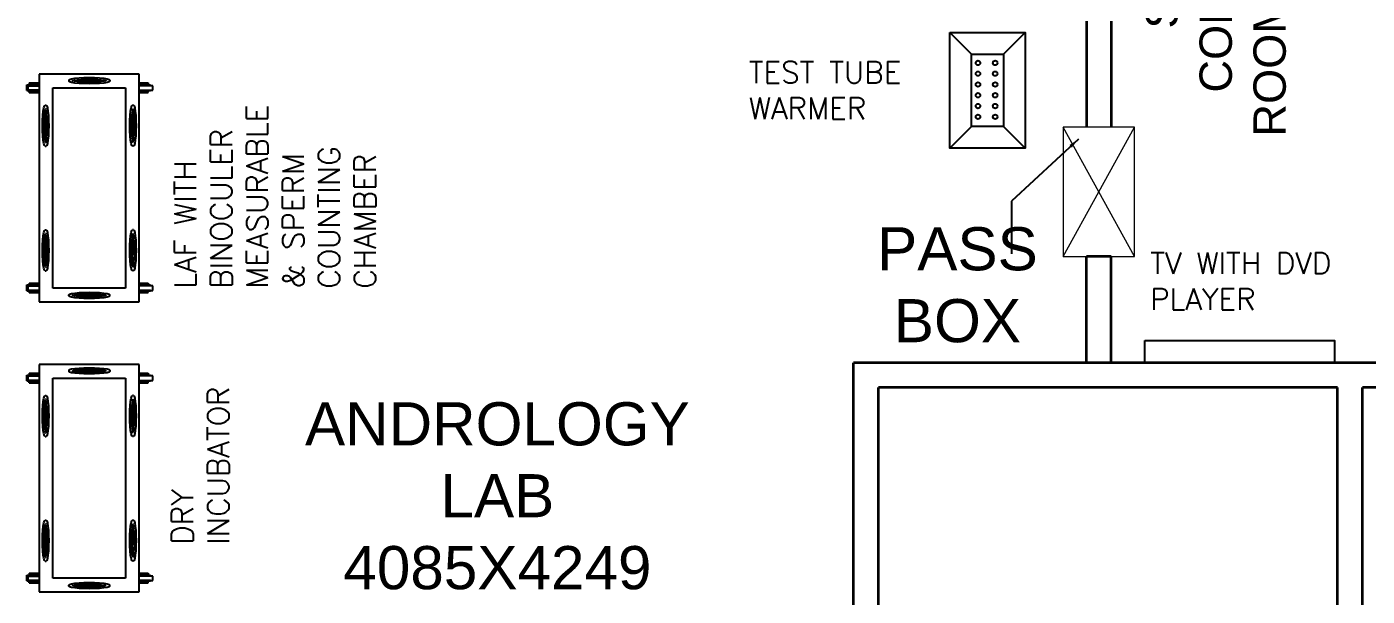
# Model space of a CAD drawing. Extents: x 3485972 to 3601240, y -625657 to -591207.
# Drawn here: x 3492995 to 3499213, y -599973 to -597333 of the extents above; entities that cross this region are included whole.
import ezdxf

# ---------------------------------------------------------------- set-up
doc = ezdxf.new("R2010")
doc.units = 0
doc.header["$LTSCALE"] = 6
doc.header["$MEASUREMENT"] = 0
doc.layers.get('0').update_dxf_attribs({"linetype": 'CONTINUOUS'})
doc.layers.add('equipment desc', color=211, linetype='CONTINUOUS')
doc.layers.add('TEXT', color=250, linetype='CONTINUOUS')
for name, color, linetype, lineweight in [('medical equipment', 171, 'CONTINUOUS', 25), ('WALL', 8, 'CONTINUOUS', 35), ('WIN', 151, 'CONTINUOUS', 9)]:
    doc.layers.add(name, color=color, linetype=linetype, lineweight=lineweight)
doc.styles.add('ARIAL', font='arial.ttf')
doc.styles.get("Standard").update_dxf_attribs({"font": 'SIMPLEX'})
doc.dimstyles.new('TEXT', dxfattribs={"dimscale": 0, "dimtxt": 500, "dimasz": 100, "dimexe": 75, "dimexo": 100, "dimgap": 50, "dimtad": 0, "dimdec": 0, "dimzin": 0, "dimdsep": 46, "dimtxsty": 'ARIAL', "dimblk": 'OBLIQUE', "dimcen": 0.09, "dimdle": 100, "dimclrd": 256, "dimclre": 256, "dimclrt": 6, "dimadec": 0, "dimazin": 0, "dimtfac": 1, "dimtdec": 0, "dimtofl": 0, "dimtmove": 2, "dimatfit": 3, "dimfxl": 1, "dimfrac": 2, "dimtolj": 1, "dimtzin": 0, "dimarcsym": 0})

# ---------------------------------------------------------------- blocks, each defined once
blk = doc.blocks.new('_Oblique')
at = {"color": 0, "linetype": 'ByBlock', "lineweight": -2}
blk.add_line((-0.5, -0.5), (0.5, 0.5), dxfattribs=at)
blk = doc.blocks.new('*U75')
at = {"layer": 'medical equipment', "linetype": 'ByBlock'}
blk.add_circle((0, 0), 10.6, dxfattribs=at)
blk = doc.blocks.new('*U76')
at = {"layer": 'medical equipment', "color": 0, "linetype": 'ByBlock', "lineweight": -2, "transparency": 16777216}
for p in [(0, 0), (80, 0), (0, -50), (80, -50), (0, -100), (80, -100), (0, -150), (80, -150), (0, -200), (0, -250), (80, -200), (80, -250)]:
    blk.add_blockref('*U75', p, dxfattribs=at)

msp = doc.modelspace()

# ---------------------------------------------------------------- linework, layer by layer
at = {"layer": 'medical equipment'}
for p, q in [((3497377, -597459.7), (3497277, -597359.7)), ((3497526.6, -597459.7), (3497626.6, -597359.7)), ((3493516.9, -597553), (3493052.9, -597553)), ((3493052.9, -597553), (3493052.9, -597593)), ((3493189.8, -597579.6), (3493193.1, -597576.6)), ((3493189.8, -597579.6), (3493189.8, -597584.9)), ((3493193.1, -597587.9), (3493189.8, -597584.9)), ((3493193.1, -597576.6), (3493202.5, -597573.7)), ((3493202.5, -597590.8), (3493193.1, -597587.9)), ((3493202.5, -597573.7), (3493217.6, -597571.3)), ((3493217.6, -597593.3), (3493202.5, -597590.8)), ((3493205.8, -597584.9), (3493208.5, -597582.3)), ((3493208.5, -597582.3), (3493208.7, -597582.3)), ((3493208.7, -597582.3), (3493216.4, -597579.9)), ((3493216.4, -597584.6), (3493208.7, -597582.3)), ((3493216.4, -597579.9), (3493218.2, -597579.6)), ((3493229, -597586.6), (3493216.4, -597584.6)), ((3493217.6, -597571.3), (3493237.3, -597569.4)), ((3493218.2, -597579.6), (3493229, -597577.9)), ((3493229, -597581.4), (3493218.2, -597579.6)), ((3493229, -597577.9), (3493245.3, -597576.3)), ((3493245.3, -597583), (3493229, -597581.4)), ((3493245.3, -597588.2), (3493229, -597586.6)), ((3493237.3, -597569.4), (3493260.3, -597568.2)), ((3493245.3, -597576.3), (3493264.4, -597575.3)), ((3493264.4, -597584), (3493245.3, -597583)), ((3493264.4, -597589.2), (3493245.3, -597588.2)), ((3493260.3, -597568.2), (3493284.9, -597567.8)), ((3493264.4, -597575.3), (3493284.9, -597575)), ((3493284.9, -597584.3), (3493264.4, -597584)), ((3493284.9, -597589.5), (3493264.4, -597589.2)), ((3493284.9, -597567.8), (3493309.5, -597568.2)), ((3493284.9, -597575), (3493305.3, -597575.3)), ((3493305.3, -597584), (3493284.9, -597584.3)), ((3493305.3, -597589.2), (3493284.9, -597589.5)), ((3493305.3, -597575.3), (3493324.4, -597576.3)), ((3493324.4, -597583), (3493305.3, -597584)), ((3493324.4, -597588.2), (3493305.3, -597589.2)), ((3493309.5, -597568.2), (3493332.4, -597569.4)), ((3493324.4, -597576.3), (3493340.8, -597577.9)), ((3493340.8, -597581.4), (3493324.4, -597583)), ((3493340.8, -597586.6), (3493324.4, -597588.2)), ((3493332.4, -597569.4), (3493352.1, -597571.3)), ((3493340.8, -597577.9), (3493351.6, -597579.6)), ((3493351.6, -597579.6), (3493340.8, -597581.4)), ((3493353.4, -597584.6), (3493340.8, -597586.6)), ((3493351.6, -597579.6), (3493353.4, -597579.9)), ((3493352.1, -597571.3), (3493367.2, -597573.7)), ((3493367.2, -597590.8), (3493352.1, -597593.3)), ((3493353.4, -597579.9), (3493361.1, -597582.3)), ((3493361.1, -597582.3), (3493353.4, -597584.6)), ((3493361.1, -597582.3), (3493361.3, -597582.3)), ((3493361.3, -597582.3), (3493364, -597584.9)), ((3493367.2, -597573.7), (3493376.7, -597576.6)), ((3493376.7, -597587.9), (3493367.2, -597590.8)), ((3493376.7, -597576.6), (3493379.9, -597579.6)), ((3493379.9, -597584.9), (3493376.7, -597587.9)), ((3493379.9, -597579.6), (3493379.9, -597584.9)), ((3493516.9, -597593), (3493516.9, -597553)), ((3492995.2, -597628.5), (3492995.2, -597601.9)), ((3492995.2, -597601.9), (3493006.5, -597601.9)), ((3492995.2, -597628.5), (3493006.5, -597628.5)), ((3493000.2, -597605.7), (3493000.2, -597626.8)), ((3493000.2, -597605.7), (3493052.9, -597605.7)), ((3493052.9, -597626.8), (3493000.2, -597626.8)), ((3493006.5, -597593), (3493006.5, -597601.9)), ((3493006.5, -597593), (3493052.9, -597593)), ((3493052.9, -597601.9), (3493006.5, -597601.9)), ((3493006.5, -597637.3), (3493006.5, -597628.5)), ((3493006.5, -597628.5), (3493052.9, -597628.5)), ((3493006.5, -597637.3), (3493052.9, -597637.3)), ((3493052.9, -597593), (3493052.9, -597601.9)), ((3493052.9, -597601.9), (3493052.9, -597605.7)), ((3493052.9, -597605.7), (3493052.9, -597626.8)), ((3493052.9, -597626.8), (3493052.9, -597628.5)), ((3493052.9, -597628.5), (3493052.9, -597637.3)), ((3493052.9, -597637.3), (3493052.9, -598520.9)), ((3493116.2, -597616.2), (3493453.6, -597616.2)), ((3493116.2, -598544.1), (3493116.2, -597616.2)), ((3493237.3, -597595.2), (3493217.6, -597593.3)), ((3493260.3, -597596.3), (3493237.3, -597595.2)), ((3493284.9, -597596.7), (3493260.3, -597596.3)), ((3493309.5, -597596.3), (3493284.9, -597596.7)), ((3493332.4, -597595.2), (3493309.5, -597596.3)), ((3493352.1, -597593.3), (3493332.4, -597595.2)), ((3493453.6, -597616.2), (3493453.6, -598544.1)), ((3493516.9, -597601.9), (3493516.9, -597593)), ((3493516.9, -597593), (3493557.5, -597593)), ((3493516.9, -597605.7), (3493516.9, -597601.9)), ((3493557.5, -597601.9), (3493516.9, -597601.9)), ((3493516.9, -597626.8), (3493516.9, -597605.7)), ((3493568.8, -597605.7), (3493516.9, -597605.7)), ((3493516.9, -597628.5), (3493516.9, -597626.8)), ((3493516.9, -597626.8), (3493568.8, -597626.8)), ((3493516.9, -597637.3), (3493516.9, -597628.5)), ((3493516.9, -597628.5), (3493557.5, -597628.5)), ((3493516.9, -598520.9), (3493516.9, -597637.3)), ((3493516.9, -597637.3), (3493557.5, -597637.3)), ((3493557.5, -597593), (3493557.5, -597601.9)), ((3493557.5, -597601.9), (3493568.8, -597601.9)), ((3493557.5, -597637.3), (3493557.5, -597628.5)), ((3493557.5, -597628.5), (3493568.8, -597628.5)), ((3493568.8, -597605.7), (3493568.8, -597601.9)), ((3493580.1, -597605.7), (3493568.8, -597605.7)), ((3493568.8, -597628.5), (3493568.8, -597626.8)), ((3493568.8, -597626.8), (3493580.1, -597626.8)), ((3493580.1, -597626.8), (3493580.1, -597605.7)), ((3493071.2, -597724), (3493073.7, -597708.9)), ((3493073.7, -597708.9), (3493076.5, -597699.4)), ((3493076.5, -597699.4), (3493079.6, -597696.2)), ((3493079.6, -597696.2), (3493084.8, -597696.2)), ((3493079.9, -597722.7), (3493082.2, -597715)), ((3493082.2, -597715), (3493082.3, -597714.8)), ((3493084.5, -597722.7), (3493082.2, -597715)), ((3493084.8, -597712.1), (3493082.3, -597714.8)), ((3493084.8, -597696.2), (3493087.9, -597699.4)), ((3493087.9, -597699.4), (3493090.7, -597708.9)), ((3493090.7, -597708.9), (3493093.2, -597724)), ((3493476.6, -597724), (3493479, -597708.9)), ((3493479, -597708.9), (3493481.9, -597699.4)), ((3493481.9, -597699.4), (3493484.9, -597696.2)), ((3493490.2, -597696.2), (3493484.9, -597696.2)), ((3493487.5, -597714.8), (3493484.9, -597712.1)), ((3493487.6, -597715), (3493485.2, -597722.7)), ((3493487.5, -597714.8), (3493487.6, -597715)), ((3493487.6, -597715), (3493489.9, -597722.7)), ((3493490.2, -597696.2), (3493493.2, -597699.4)), ((3493493.2, -597699.4), (3493496.1, -597708.9)), ((3493496.1, -597708.9), (3493498.6, -597724)), ((3493067.7, -597791.2), (3493068.1, -597766.6)), ((3493068.1, -597766.6), (3493069.3, -597743.6)), ((3493069.3, -597743.6), (3493071.2, -597724)), ((3493075.3, -597770.7), (3493074.9, -597791.2)), ((3493076.3, -597751.7), (3493075.3, -597770.7)), ((3493077.8, -597735.3), (3493076.3, -597751.7)), ((3493077.8, -597735.3), (3493079.6, -597724.5)), ((3493079.6, -597724.5), (3493079.9, -597722.7)), ((3493079.6, -597724.5), (3493081.3, -597735.3)), ((3493082.9, -597751.7), (3493081.3, -597735.3)), ((3493082.9, -597751.7), (3493083.9, -597770.7)), ((3493083.9, -597770.7), (3493084.2, -597791.2)), ((3493084.5, -597722.7), (3493086.6, -597735.3)), ((3493088.2, -597751.7), (3493086.6, -597735.3)), ((3493088.2, -597751.7), (3493089.1, -597770.7)), ((3493089.1, -597770.7), (3493089.5, -597791.2)), ((3493093.2, -597724), (3493095.1, -597743.6)), ((3493095.1, -597743.6), (3493096.3, -597766.6)), ((3493096.3, -597766.6), (3493096.7, -597791.2)), ((3493473.1, -597791.2), (3493473.5, -597766.6)), ((3493473.5, -597766.6), (3493474.7, -597743.6)), ((3493474.7, -597743.6), (3493476.6, -597724)), ((3493480.6, -597770.7), (3493480.3, -597791.2)), ((3493481.6, -597751.7), (3493480.6, -597770.7)), ((3493483.2, -597735.3), (3493481.6, -597751.7)), ((3493485.2, -597722.7), (3493483.2, -597735.3)), ((3493485.9, -597770.7), (3493485.5, -597791.2)), ((3493486.8, -597751.7), (3493485.9, -597770.7)), ((3493488.4, -597735.3), (3493486.8, -597751.7)), ((3493490.2, -597724.5), (3493488.4, -597735.3)), ((3493490.2, -597724.5), (3493489.9, -597722.7)), ((3493491.9, -597735.3), (3493490.2, -597724.5)), ((3493491.9, -597735.3), (3493493.5, -597751.7)), ((3493494.5, -597770.7), (3493493.5, -597751.7)), ((3493494.8, -597791.2), (3493494.5, -597770.7)), ((3493498.6, -597724), (3493500.4, -597743.6)), ((3493500.4, -597743.6), (3493501.6, -597766.6)), ((3493501.6, -597766.6), (3493502, -597791.2)), ((3493068.1, -597815.8), (3493067.7, -597791.2)), ((3493069.3, -597838.8), (3493068.1, -597815.8)), ((3493071.2, -597858.5), (3493069.3, -597838.8)), ((3493074.9, -597791.2), (3493075.3, -597811.7)), ((3493075.3, -597811.7), (3493076.3, -597830.7)), ((3493076.3, -597830.7), (3493077.8, -597847.1)), ((3493081.3, -597847.1), (3493082.9, -597830.7)), ((3493082.9, -597830.7), (3493083.9, -597811.7)), ((3493083.9, -597811.7), (3493084.2, -597791.2)), ((3493086.6, -597847.1), (3493088.2, -597830.7)), ((3493088.2, -597830.7), (3493089.1, -597811.7)), ((3493089.1, -597811.7), (3493089.5, -597791.2)), ((3493095.1, -597838.8), (3493093.2, -597858.5)), ((3493096.3, -597815.8), (3493095.1, -597838.8)), ((3493096.7, -597791.2), (3493096.3, -597815.8)), ((3493473.5, -597815.8), (3493473.1, -597791.2)), ((3493474.7, -597838.8), (3493473.5, -597815.8)), ((3493476.6, -597858.5), (3493474.7, -597838.8)), ((3493480.3, -597791.2), (3493480.6, -597811.7)), ((3493480.6, -597811.7), (3493481.6, -597830.7)), ((3493481.6, -597830.7), (3493483.2, -597847.1)), ((3493485.5, -597791.2), (3493485.9, -597811.7)), ((3493485.9, -597811.7), (3493486.8, -597830.7)), ((3493486.8, -597830.7), (3493488.4, -597847.1)), ((3493491.9, -597847.1), (3493493.5, -597830.7)), ((3493493.5, -597830.7), (3493494.5, -597811.7)), ((3493494.5, -597811.7), (3493494.8, -597791.2)), ((3493500.4, -597838.8), (3493498.6, -597858.5)), ((3493501.6, -597815.8), (3493500.4, -597838.8)), ((3493502, -597791.2), (3493501.6, -597815.8)), ((3497377, -597795), (3497277, -597895)), ((3497526.6, -597795), (3497626.6, -597895)), ((3493073.7, -597873.5), (3493071.2, -597858.5)), ((3493076.5, -597883), (3493073.7, -597873.5)), ((3493079.6, -597886.2), (3493076.5, -597883)), ((3493077.8, -597847.1), (3493079.6, -597857.9)), ((3493079.6, -597857.9), (3493081.3, -597847.1)), ((3493079.6, -597857.9), (3493079.9, -597859.7)), ((3493079.6, -597886.2), (3493084.8, -597886.2)), ((3493079.9, -597859.7), (3493082.2, -597867.4)), ((3493084.5, -597859.7), (3493082.2, -597867.4)), ((3493082.2, -597867.4), (3493082.3, -597867.6)), ((3493082.3, -597867.6), (3493084.8, -597870.3)), ((3493084.5, -597859.7), (3493086.6, -597847.1)), ((3493087.9, -597883), (3493084.8, -597886.2)), ((3493090.7, -597873.5), (3493087.9, -597883)), ((3493093.2, -597858.5), (3493090.7, -597873.5)), ((3493479, -597873.5), (3493476.6, -597858.5)), ((3493481.9, -597883), (3493479, -597873.5)), ((3493484.9, -597886.2), (3493481.9, -597883)), ((3493483.2, -597847.1), (3493485.2, -597859.7)), ((3493484.9, -597870.3), (3493487.5, -597867.6)), ((3493490.2, -597886.2), (3493484.9, -597886.2)), ((3493487.6, -597867.4), (3493485.2, -597859.7)), ((3493487.5, -597867.6), (3493487.6, -597867.4)), ((3493487.6, -597867.4), (3493489.9, -597859.7)), ((3493488.4, -597847.1), (3493490.2, -597857.9)), ((3493489.9, -597859.7), (3493490.2, -597857.9)), ((3493490.2, -597857.9), (3493491.9, -597847.1)), ((3493493.2, -597883), (3493490.2, -597886.2)), ((3493496.1, -597873.5), (3493493.2, -597883)), ((3493498.6, -597858.5), (3493496.1, -597873.5)), ((3493076.5, -598277.3), (3493079.6, -598274.1)), ((3493079.6, -598274.1), (3493084.8, -598274.1)), ((3493084.8, -598274.1), (3493087.9, -598277.3)), ((3493481.9, -598277.3), (3493484.9, -598274.1)), ((3493490.2, -598274.1), (3493484.9, -598274.1)), ((3493490.2, -598274.1), (3493493.2, -598277.3)), ((3493068.1, -598344.5), (3493069.3, -598321.6)), ((3493069.3, -598321.6), (3493071.2, -598301.9)), ((3493071.2, -598301.9), (3493073.7, -598286.8)), ((3493073.7, -598286.8), (3493076.5, -598277.3)), ((3493075.3, -598348.7), (3493076.3, -598329.6)), ((3493076.3, -598329.6), (3493077.8, -598313.2)), ((3493079.6, -598302.4), (3493077.8, -598313.2)), ((3493079.9, -598300.7), (3493079.6, -598302.4)), ((3493081.3, -598313.2), (3493079.6, -598302.4)), ((3493079.9, -598300.7), (3493082.2, -598293)), ((3493081.3, -598313.2), (3493082.9, -598329.6)), ((3493082.2, -598293), (3493082.3, -598292.8)), ((3493084.5, -598300.7), (3493082.2, -598293)), ((3493084.8, -598290.1), (3493082.3, -598292.8)), ((3493082.9, -598329.6), (3493083.9, -598348.7)), ((3493086.6, -598313.2), (3493084.5, -598300.7)), ((3493086.6, -598313.2), (3493088.2, -598329.6)), ((3493087.9, -598277.3), (3493090.7, -598286.8)), ((3493088.2, -598329.6), (3493089.1, -598348.7)), ((3493090.7, -598286.8), (3493093.2, -598301.9)), ((3493093.2, -598301.9), (3493095.1, -598321.6)), ((3493095.1, -598321.6), (3493096.3, -598344.5)), ((3493473.5, -598344.5), (3493474.7, -598321.6)), ((3493474.7, -598321.6), (3493476.6, -598301.9)), ((3493476.6, -598301.9), (3493479, -598286.8)), ((3493479, -598286.8), (3493481.9, -598277.3)), ((3493481.6, -598329.6), (3493480.6, -598348.7)), ((3493483.2, -598313.2), (3493481.6, -598329.6)), ((3493483.2, -598313.2), (3493485.2, -598300.7)), ((3493484.9, -598290.1), (3493487.5, -598292.8)), ((3493485.2, -598300.7), (3493487.6, -598293)), ((3493486.8, -598329.6), (3493485.9, -598348.7)), ((3493488.4, -598313.2), (3493486.8, -598329.6)), ((3493487.6, -598293), (3493487.5, -598292.8)), ((3493489.9, -598300.7), (3493487.6, -598293)), ((3493488.4, -598313.2), (3493490.2, -598302.4)), ((3493490.2, -598302.4), (3493489.9, -598300.7)), ((3493491.9, -598313.2), (3493490.2, -598302.4)), ((3493493.5, -598329.6), (3493491.9, -598313.2)), ((3493493.2, -598277.3), (3493496.1, -598286.8)), ((3493493.5, -598329.6), (3493494.5, -598348.7)), ((3493496.1, -598286.8), (3493498.6, -598301.9)), ((3493498.6, -598301.9), (3493500.4, -598321.6)), ((3493500.4, -598321.6), (3493501.6, -598344.5)), ((3493067.7, -598369.2), (3493068.1, -598344.5)), ((3493068.1, -598393.8), (3493067.7, -598369.2)), ((3493069.3, -598416.7), (3493068.1, -598393.8)), ((3493075.3, -598348.7), (3493074.9, -598369.2)), ((3493074.9, -598369.2), (3493075.3, -598389.6)), ((3493075.3, -598389.6), (3493076.3, -598408.7)), ((3493083.9, -598389.6), (3493082.9, -598408.7)), ((3493083.9, -598348.7), (3493084.2, -598369.2)), ((3493084.2, -598369.2), (3493083.9, -598389.6)), ((3493089.1, -598389.6), (3493088.2, -598408.7)), ((3493089.1, -598348.7), (3493089.5, -598369.2)), ((3493089.5, -598369.2), (3493089.1, -598389.6)), ((3493096.3, -598393.8), (3493095.1, -598416.7)), ((3493096.3, -598344.5), (3493096.7, -598369.2)), ((3493096.7, -598369.2), (3493096.3, -598393.8)), ((3493473.1, -598369.2), (3493473.5, -598344.5)), ((3493473.5, -598393.8), (3493473.1, -598369.2)), ((3493474.7, -598416.7), (3493473.5, -598393.8)), ((3493480.6, -598348.7), (3493480.3, -598369.2)), ((3493480.6, -598389.6), (3493480.3, -598369.2)), ((3493481.6, -598408.7), (3493480.6, -598389.6)), ((3493485.9, -598348.7), (3493485.5, -598369.2)), ((3493485.9, -598389.6), (3493485.5, -598369.2)), ((3493486.8, -598408.7), (3493485.9, -598389.6)), ((3493494.5, -598389.6), (3493493.5, -598408.7)), ((3493494.5, -598348.7), (3493494.8, -598369.2)), ((3493494.5, -598389.6), (3493494.8, -598369.2)), ((3493501.6, -598393.8), (3493500.4, -598416.7)), ((3493501.6, -598344.5), (3493502, -598369.2)), ((3493502, -598369.2), (3493501.6, -598393.8)), ((3493071.2, -598436.4), (3493069.3, -598416.7)), ((3493073.7, -598451.5), (3493071.2, -598436.4)), ((3493076.5, -598461), (3493073.7, -598451.5)), ((3493076.3, -598408.7), (3493077.8, -598425.1)), ((3493079.6, -598464.2), (3493076.5, -598461)), ((3493079.6, -598435.9), (3493077.8, -598425.1)), ((3493081.3, -598425.1), (3493079.6, -598435.9)), ((3493079.9, -598437.6), (3493079.6, -598435.9)), ((3493082.2, -598445.4), (3493079.9, -598437.6)), ((3493082.9, -598408.7), (3493081.3, -598425.1)), ((3493082.2, -598445.4), (3493084.5, -598437.6)), ((3493082.3, -598445.5), (3493082.2, -598445.4)), ((3493082.3, -598445.5), (3493084.8, -598448.2)), ((3493086.6, -598425.1), (3493084.5, -598437.6)), ((3493087.9, -598461), (3493084.8, -598464.2)), ((3493088.2, -598408.7), (3493086.6, -598425.1)), ((3493090.7, -598451.5), (3493087.9, -598461)), ((3493093.2, -598436.4), (3493090.7, -598451.5)), ((3493095.1, -598416.7), (3493093.2, -598436.4)), ((3493476.6, -598436.4), (3493474.7, -598416.7)), ((3493479, -598451.5), (3493476.6, -598436.4)), ((3493481.9, -598461), (3493479, -598451.5)), ((3493483.2, -598425.1), (3493481.6, -598408.7)), ((3493484.9, -598464.2), (3493481.9, -598461)), ((3493485.2, -598437.6), (3493483.2, -598425.1)), ((3493487.5, -598445.5), (3493484.9, -598448.2)), ((3493485.2, -598437.6), (3493487.6, -598445.4)), ((3493488.4, -598425.1), (3493486.8, -598408.7)), ((3493487.6, -598445.4), (3493487.5, -598445.5)), ((3493489.9, -598437.6), (3493487.6, -598445.4)), ((3493490.2, -598435.9), (3493488.4, -598425.1)), ((3493490.2, -598435.9), (3493489.9, -598437.6)), ((3493491.9, -598425.1), (3493490.2, -598435.9)), ((3493493.2, -598461), (3493490.2, -598464.2)), ((3493491.9, -598425.1), (3493493.5, -598408.7)), ((3493496.1, -598451.5), (3493493.2, -598461)), ((3493498.6, -598436.4), (3493496.1, -598451.5)), ((3493500.4, -598416.7), (3493498.6, -598436.4)), ((3493006.5, -598520.9), (3493006.5, -598529.8)), ((3493006.5, -598520.9), (3493052.9, -598520.9)), ((3493052.9, -598520.9), (3493052.9, -598529.8)), ((3493079.6, -598464.2), (3493084.8, -598464.2)), ((3493490.2, -598464.2), (3493484.9, -598464.2)), ((3493516.9, -598529.8), (3493516.9, -598520.9)), ((3493516.9, -598520.9), (3493557.5, -598520.9)), ((3493557.5, -598520.9), (3493557.5, -598529.8)), ((3492995.2, -598556.4), (3492995.2, -598529.8)), ((3492995.2, -598529.8), (3493006.5, -598529.8)), ((3492995.2, -598556.4), (3493006.5, -598556.4)), ((3493000.2, -598533.6), (3493000.2, -598554.7)), ((3493000.2, -598533.6), (3493052.9, -598533.6)), ((3493052.9, -598554.7), (3493000.2, -598554.7)), ((3493052.9, -598529.8), (3493006.5, -598529.8)), ((3493006.5, -598565.2), (3493006.5, -598556.4)), ((3493006.5, -598556.4), (3493052.9, -598556.4)), ((3493006.5, -598565.2), (3493052.9, -598565.2)), ((3493052.9, -598529.8), (3493052.9, -598533.6)), ((3493052.9, -598533.6), (3493052.9, -598554.7)), ((3493052.9, -598554.7), (3493052.9, -598556.4)), ((3493052.9, -598556.4), (3493052.9, -598565.2)), ((3493052.9, -598565.2), (3493052.9, -598607.4)), ((3493453.6, -598544.1), (3493116.2, -598544.1)), ((3493189.8, -598575.5), (3493193.1, -598572.4)), ((3493189.8, -598580.7), (3493189.8, -598575.5)), ((3493193.1, -598583.8), (3493189.8, -598580.7)), ((3493193.1, -598572.4), (3493202.5, -598569.6)), ((3493202.5, -598586.6), (3493193.1, -598583.8)), ((3493202.5, -598569.6), (3493217.6, -598567.1)), ((3493217.6, -598589.1), (3493202.5, -598586.6)), ((3493208.5, -598578), (3493205.8, -598575.5)), ((3493208.7, -598578.1), (3493208.5, -598578)), ((3493208.7, -598578.1), (3493216.4, -598575.8)), ((3493216.4, -598580.4), (3493208.7, -598578.1)), ((3493229, -598573.7), (3493216.4, -598575.8)), ((3493218.2, -598580.7), (3493216.4, -598580.4)), ((3493217.6, -598567.1), (3493237.3, -598565.2)), ((3493229, -598579), (3493218.2, -598580.7)), ((3493229, -598582.5), (3493218.2, -598580.7)), ((3493245.3, -598572.2), (3493229, -598573.7)), ((3493245.3, -598577.4), (3493229, -598579)), ((3493245.3, -598584), (3493229, -598582.5)), ((3493237.3, -598565.2), (3493260.3, -598564)), ((3493245.3, -598572.2), (3493264.4, -598571.2)), ((3493245.3, -598577.4), (3493264.4, -598576.4)), ((3493245.3, -598584), (3493264.4, -598585)), ((3493260.3, -598564), (3493284.9, -598563.6)), ((3493264.4, -598571.2), (3493284.9, -598570.8)), ((3493264.4, -598576.4), (3493284.9, -598576.1)), ((3493264.4, -598585), (3493284.9, -598585.4)), ((3493284.9, -598563.6), (3493309.5, -598564)), ((3493284.9, -598570.8), (3493305.3, -598571.2)), ((3493284.9, -598576.1), (3493305.3, -598576.4)), ((3493305.3, -598585), (3493284.9, -598585.4)), ((3493305.3, -598571.2), (3493324.4, -598572.2)), ((3493305.3, -598576.4), (3493324.4, -598577.4)), ((3493305.3, -598585), (3493324.4, -598584)), ((3493309.5, -598564), (3493332.4, -598565.2)), ((3493324.4, -598572.2), (3493340.8, -598573.7)), ((3493324.4, -598577.4), (3493340.8, -598579)), ((3493340.8, -598582.5), (3493324.4, -598584)), ((3493332.4, -598565.2), (3493352.1, -598567.1)), ((3493340.8, -598573.7), (3493353.4, -598575.8)), ((3493340.8, -598579), (3493351.6, -598580.7)), ((3493351.6, -598580.7), (3493340.8, -598582.5)), ((3493353.4, -598580.4), (3493351.6, -598580.7)), ((3493352.1, -598567.1), (3493367.2, -598569.6)), ((3493367.2, -598586.6), (3493352.1, -598589.1)), ((3493361.1, -598578.1), (3493353.4, -598575.8)), ((3493361.1, -598578.1), (3493353.4, -598580.4)), ((3493361.3, -598578), (3493361.1, -598578.1)), ((3493361.3, -598578), (3493364, -598575.5)), ((3493367.2, -598569.6), (3493376.7, -598572.4)), ((3493376.7, -598583.8), (3493367.2, -598586.6)), ((3493376.7, -598572.4), (3493379.9, -598575.5)), ((3493379.9, -598580.7), (3493376.7, -598583.8)), ((3493379.9, -598580.7), (3493379.9, -598575.5)), ((3493516.9, -598533.6), (3493516.9, -598529.8)), ((3493557.5, -598529.8), (3493516.9, -598529.8)), ((3493516.9, -598554.7), (3493516.9, -598533.6)), ((3493568.8, -598533.6), (3493516.9, -598533.6)), ((3493516.9, -598556.4), (3493516.9, -598554.7)), ((3493568.8, -598554.7), (3493516.9, -598554.7)), ((3493516.9, -598565.2), (3493516.9, -598556.4)), ((3493516.9, -598556.4), (3493557.5, -598556.4)), ((3493516.9, -598607.4), (3493516.9, -598565.2)), ((3493516.9, -598565.2), (3493557.5, -598565.2)), ((3493557.5, -598529.8), (3493568.8, -598529.8)), ((3493557.5, -598565.2), (3493557.5, -598556.4)), ((3493557.5, -598556.4), (3493568.8, -598556.4)), ((3493568.8, -598533.6), (3493568.8, -598529.8)), ((3493580.1, -598533.6), (3493568.8, -598533.6)), ((3493568.8, -598556.4), (3493568.8, -598554.7)), ((3493568.8, -598554.7), (3493580.1, -598554.7)), ((3493580.1, -598554.7), (3493580.1, -598533.6)), ((3493052.9, -598607.4), (3493516.9, -598607.4)), ((3493237.3, -598591), (3493217.6, -598589.1)), ((3493260.3, -598592.2), (3493237.3, -598591)), ((3493284.9, -598592.6), (3493260.3, -598592.2)), ((3493309.5, -598592.2), (3493284.9, -598592.6)), ((3493332.4, -598591), (3493309.5, -598592.2)), ((3493352.1, -598589.1), (3493332.4, -598591)), ((3492995.2, -598974), (3492995.2, -598947.5)), ((3492995.2, -598947.5), (3493006.5, -598947.5)), ((3493000.2, -598951.3), (3493000.2, -598972.4)), ((3493000.2, -598951.3), (3493052.9, -598951.3)), ((3493006.5, -598938.6), (3493006.5, -598947.5)), ((3493006.5, -598938.6), (3493052.9, -598938.6)), ((3493052.9, -598947.5), (3493006.5, -598947.5)), ((3493516.9, -598898.5), (3493052.9, -598898.5)), ((3493052.9, -598898.5), (3493052.9, -598938.6)), ((3493052.9, -598938.6), (3493052.9, -598947.5)), ((3493052.9, -598947.5), (3493052.9, -598951.3)), ((3493052.9, -598951.3), (3493052.9, -598972.4)), ((3493189.8, -598925.2), (3493193.1, -598922.2)), ((3493189.8, -598925.2), (3493189.8, -598930.5)), ((3493193.1, -598933.5), (3493189.8, -598930.5)), ((3493193.1, -598922.2), (3493202.5, -598919.3)), ((3493202.5, -598936.4), (3493193.1, -598933.5)), ((3493202.5, -598919.3), (3493217.6, -598916.8)), ((3493217.6, -598938.8), (3493202.5, -598936.4)), ((3493205.8, -598930.5), (3493208.5, -598927.9)), ((3493208.5, -598927.9), (3493208.7, -598927.8)), ((3493208.7, -598927.8), (3493216.4, -598925.5)), ((3493216.4, -598930.2), (3493208.7, -598927.8)), ((3493216.4, -598925.5), (3493218.2, -598925.2)), ((3493229, -598932.2), (3493216.4, -598930.2)), ((3493217.6, -598916.8), (3493237.3, -598915)), ((3493237.3, -598940.7), (3493217.6, -598938.8)), ((3493218.2, -598925.2), (3493229, -598923.5)), ((3493229, -598927), (3493218.2, -598925.2)), ((3493229, -598923.5), (3493245.3, -598921.9)), ((3493245.3, -598928.6), (3493229, -598927)), ((3493245.3, -598933.8), (3493229, -598932.2)), ((3493237.3, -598915), (3493260.3, -598913.8)), ((3493260.3, -598941.9), (3493237.3, -598940.7)), ((3493245.3, -598921.9), (3493264.4, -598920.9)), ((3493264.4, -598929.5), (3493245.3, -598928.6)), ((3493264.4, -598934.8), (3493245.3, -598933.8)), ((3493260.3, -598913.8), (3493284.9, -598913.4)), ((3493284.9, -598942.3), (3493260.3, -598941.9)), ((3493264.4, -598920.9), (3493284.9, -598920.6)), ((3493284.9, -598929.9), (3493264.4, -598929.5)), ((3493284.9, -598935.1), (3493264.4, -598934.8)), ((3493284.9, -598913.4), (3493309.5, -598913.8)), ((3493284.9, -598920.6), (3493305.3, -598920.9)), ((3493305.3, -598929.5), (3493284.9, -598929.9)), ((3493305.3, -598934.8), (3493284.9, -598935.1)), ((3493309.5, -598941.9), (3493284.9, -598942.3)), ((3493305.3, -598920.9), (3493324.4, -598921.9)), ((3493324.4, -598928.6), (3493305.3, -598929.5)), ((3493324.4, -598933.8), (3493305.3, -598934.8)), ((3493309.5, -598913.8), (3493332.4, -598915)), ((3493332.4, -598940.7), (3493309.5, -598941.9)), ((3493324.4, -598921.9), (3493340.8, -598923.5)), ((3493340.8, -598927), (3493324.4, -598928.6)), ((3493340.8, -598932.2), (3493324.4, -598933.8)), ((3493332.4, -598915), (3493352.1, -598916.8)), ((3493352.1, -598938.8), (3493332.4, -598940.7)), ((3493340.8, -598923.5), (3493351.6, -598925.2)), ((3493351.6, -598925.2), (3493340.8, -598927)), ((3493353.4, -598930.2), (3493340.8, -598932.2)), ((3493351.6, -598925.2), (3493353.4, -598925.5)), ((3493352.1, -598916.8), (3493367.2, -598919.3)), ((3493367.2, -598936.4), (3493352.1, -598938.8)), ((3493353.4, -598925.5), (3493361.1, -598927.8)), ((3493361.1, -598927.8), (3493353.4, -598930.2)), ((3493361.1, -598927.8), (3493361.3, -598927.9)), ((3493361.3, -598927.9), (3493364, -598930.5)), ((3493367.2, -598919.3), (3493376.7, -598922.2)), ((3493376.7, -598933.5), (3493367.2, -598936.4)), ((3493376.7, -598922.2), (3493379.9, -598925.2)), ((3493379.9, -598930.5), (3493376.7, -598933.5)), ((3493379.9, -598925.2), (3493379.9, -598930.5)), ((3493516.9, -598938.6), (3493516.9, -598898.5)), ((3493516.9, -598947.5), (3493516.9, -598938.6)), ((3493516.9, -598938.6), (3493557.5, -598938.6)), ((3493516.9, -598951.3), (3493516.9, -598947.5)), ((3493557.5, -598947.5), (3493516.9, -598947.5)), ((3493516.9, -598972.4), (3493516.9, -598951.3)), ((3493568.8, -598951.3), (3493516.9, -598951.3)), ((3493557.5, -598938.6), (3493557.5, -598947.5)), ((3493557.5, -598947.5), (3493568.8, -598947.5)), ((3493568.8, -598951.3), (3493568.8, -598947.5)), ((3493580.1, -598951.3), (3493568.8, -598951.3)), ((3493580.1, -598972.4), (3493580.1, -598951.3)), ((3492995.2, -598974), (3493006.5, -598974)), ((3493052.9, -598972.4), (3493000.2, -598972.4)), ((3493006.5, -598982.9), (3493006.5, -598974)), ((3493006.5, -598974), (3493052.9, -598974)), ((3493006.5, -598982.9), (3493052.9, -598982.9)), ((3493052.9, -598972.4), (3493052.9, -598974)), ((3493052.9, -598974), (3493052.9, -598982.9)), ((3493052.9, -598982.9), (3493052.9, -599866.5)), ((3493116.2, -598961.8), (3493453.6, -598961.8)), ((3493116.2, -599889.7), (3493116.2, -598961.8)), ((3493453.6, -598961.8), (3493453.6, -599889.7)), ((3493516.9, -598974), (3493516.9, -598972.4)), ((3493516.9, -598972.4), (3493568.8, -598972.4)), ((3493516.9, -598982.9), (3493516.9, -598974)), ((3493516.9, -598974), (3493557.5, -598974)), ((3493516.9, -599866.5), (3493516.9, -598982.9)), ((3493516.9, -598982.9), (3493557.5, -598982.9)), ((3493557.5, -598982.9), (3493557.5, -598974)), ((3493557.5, -598974), (3493568.8, -598974)), ((3493568.8, -598974), (3493568.8, -598972.4)), ((3493568.8, -598972.4), (3493580.1, -598972.4)), ((3493069.3, -599089.2), (3493071.2, -599069.5)), ((3493071.2, -599069.5), (3493073.7, -599054.5)), ((3493073.7, -599054.5), (3493076.5, -599045)), ((3493077.8, -599080.9), (3493076.3, -599097.3)), ((3493076.5, -599045), (3493079.6, -599041.8)), ((3493077.8, -599080.9), (3493079.6, -599070.1)), ((3493079.6, -599041.8), (3493084.8, -599041.8)), ((3493079.6, -599070.1), (3493079.9, -599068.3)), ((3493079.6, -599070.1), (3493081.3, -599080.9)), ((3493079.9, -599068.3), (3493082.2, -599060.6)), ((3493082.9, -599097.3), (3493081.3, -599080.9)), ((3493082.2, -599060.6), (3493082.3, -599060.4)), ((3493084.5, -599068.3), (3493082.2, -599060.6)), ((3493084.8, -599057.7), (3493082.3, -599060.4)), ((3493084.5, -599068.3), (3493086.6, -599080.9)), ((3493084.8, -599041.8), (3493087.9, -599045)), ((3493088.2, -599097.3), (3493086.6, -599080.9)), ((3493087.9, -599045), (3493090.7, -599054.5)), ((3493090.7, -599054.5), (3493093.2, -599069.5)), ((3493093.2, -599069.5), (3493095.1, -599089.2)), ((3493474.7, -599089.2), (3493476.6, -599069.5)), ((3493476.6, -599069.5), (3493479, -599054.5)), ((3493479, -599054.5), (3493481.9, -599045)), ((3493483.2, -599080.9), (3493481.6, -599097.3)), ((3493481.9, -599045), (3493484.9, -599041.8)), ((3493485.2, -599068.3), (3493483.2, -599080.9)), ((3493490.2, -599041.8), (3493484.9, -599041.8)), ((3493487.5, -599060.4), (3493484.9, -599057.7)), ((3493487.6, -599060.6), (3493485.2, -599068.3)), ((3493488.4, -599080.9), (3493486.8, -599097.3)), ((3493487.5, -599060.4), (3493487.6, -599060.6)), ((3493487.6, -599060.6), (3493489.9, -599068.3)), ((3493490.2, -599070.1), (3493488.4, -599080.9)), ((3493490.2, -599070.1), (3493489.9, -599068.3)), ((3493490.2, -599041.8), (3493493.2, -599045)), ((3493491.9, -599080.9), (3493490.2, -599070.1)), ((3493491.9, -599080.9), (3493493.5, -599097.3)), ((3493493.2, -599045), (3493496.1, -599054.5)), ((3493496.1, -599054.5), (3493498.6, -599069.5)), ((3493498.6, -599069.5), (3493500.4, -599089.2)), ((3493067.7, -599136.8), (3493068.1, -599112.2)), ((3493068.1, -599161.4), (3493067.7, -599136.8)), ((3493068.1, -599112.2), (3493069.3, -599089.2)), ((3493075.3, -599116.3), (3493074.9, -599136.8)), ((3493074.9, -599136.8), (3493075.3, -599157.3)), ((3493076.3, -599097.3), (3493075.3, -599116.3)), ((3493082.9, -599097.3), (3493083.9, -599116.3)), ((3493083.9, -599116.3), (3493084.2, -599136.8)), ((3493083.9, -599157.3), (3493084.2, -599136.8)), ((3493088.2, -599097.3), (3493089.1, -599116.3)), ((3493089.1, -599116.3), (3493089.5, -599136.8)), ((3493089.1, -599157.3), (3493089.5, -599136.8)), ((3493095.1, -599089.2), (3493096.3, -599112.2)), ((3493096.3, -599112.2), (3493096.7, -599136.8)), ((3493096.7, -599136.8), (3493096.3, -599161.4)), ((3493473.1, -599136.8), (3493473.5, -599112.2)), ((3493473.5, -599161.4), (3493473.1, -599136.8)), ((3493473.5, -599112.2), (3493474.7, -599089.2)), ((3493480.6, -599116.3), (3493480.3, -599136.8)), ((3493480.3, -599136.8), (3493480.6, -599157.3)), ((3493481.6, -599097.3), (3493480.6, -599116.3)), ((3493485.9, -599116.3), (3493485.5, -599136.8)), ((3493485.5, -599136.8), (3493485.9, -599157.3)), ((3493486.8, -599097.3), (3493485.9, -599116.3)), ((3493494.5, -599116.3), (3493493.5, -599097.3)), ((3493494.8, -599136.8), (3493494.5, -599116.3)), ((3493494.5, -599157.3), (3493494.8, -599136.8)), ((3493500.4, -599089.2), (3493501.6, -599112.2)), ((3493501.6, -599112.2), (3493502, -599136.8)), ((3493502, -599136.8), (3493501.6, -599161.4)), ((3493069.3, -599184.4), (3493068.1, -599161.4)), ((3493071.2, -599204), (3493069.3, -599184.4)), ((3493073.7, -599219.1), (3493071.2, -599204)), ((3493075.3, -599157.3), (3493076.3, -599176.3)), ((3493076.3, -599176.3), (3493077.8, -599192.7)), ((3493077.8, -599192.7), (3493079.6, -599203.5)), ((3493079.6, -599203.5), (3493081.3, -599192.7)), ((3493079.6, -599203.5), (3493079.9, -599205.3)), ((3493079.9, -599205.3), (3493082.2, -599213)), ((3493081.3, -599192.7), (3493082.9, -599176.3)), ((3493084.5, -599205.3), (3493082.2, -599213)), ((3493082.9, -599176.3), (3493083.9, -599157.3)), ((3493084.5, -599205.3), (3493086.6, -599192.7)), ((3493086.6, -599192.7), (3493088.2, -599176.3)), ((3493088.2, -599176.3), (3493089.1, -599157.3)), ((3493093.2, -599204), (3493090.7, -599219.1)), ((3493095.1, -599184.4), (3493093.2, -599204)), ((3493096.3, -599161.4), (3493095.1, -599184.4)), ((3493474.7, -599184.4), (3493473.5, -599161.4)), ((3493476.6, -599204), (3493474.7, -599184.4)), ((3493479, -599219.1), (3493476.6, -599204)), ((3493480.6, -599157.3), (3493481.6, -599176.3)), ((3493481.6, -599176.3), (3493483.2, -599192.7)), ((3493483.2, -599192.7), (3493485.2, -599205.3)), ((3493487.6, -599213), (3493485.2, -599205.3)), ((3493485.9, -599157.3), (3493486.8, -599176.3)), ((3493486.8, -599176.3), (3493488.4, -599192.7)), ((3493487.6, -599213), (3493489.9, -599205.3)), ((3493488.4, -599192.7), (3493490.2, -599203.5)), ((3493489.9, -599205.3), (3493490.2, -599203.5)), ((3493490.2, -599203.5), (3493491.9, -599192.7)), ((3493491.9, -599192.7), (3493493.5, -599176.3)), ((3493493.5, -599176.3), (3493494.5, -599157.3)), ((3493498.6, -599204), (3493496.1, -599219.1)), ((3493500.4, -599184.4), (3493498.6, -599204)), ((3493501.6, -599161.4), (3493500.4, -599184.4)), ((3493076.5, -599228.6), (3493073.7, -599219.1)), ((3493079.6, -599231.8), (3493076.5, -599228.6)), ((3493079.6, -599231.8), (3493084.8, -599231.8)), ((3493082.2, -599213), (3493082.3, -599213.2)), ((3493082.3, -599213.2), (3493084.8, -599215.9)), ((3493087.9, -599228.6), (3493084.8, -599231.8)), ((3493090.7, -599219.1), (3493087.9, -599228.6)), ((3493481.9, -599228.6), (3493479, -599219.1)), ((3493484.9, -599231.8), (3493481.9, -599228.6)), ((3493484.9, -599215.9), (3493487.5, -599213.2)), ((3493490.2, -599231.8), (3493484.9, -599231.8)), ((3493487.5, -599213.2), (3493487.6, -599213)), ((3493493.2, -599228.6), (3493490.2, -599231.8)), ((3493496.1, -599219.1), (3493493.2, -599228.6)), ((3493071.2, -599647.5), (3493073.7, -599632.4)), ((3493073.7, -599632.4), (3493076.5, -599622.9)), ((3493076.5, -599622.9), (3493079.6, -599619.7)), ((3493079.6, -599619.7), (3493084.8, -599619.7)), ((3493079.9, -599646.2), (3493082.2, -599638.5)), ((3493082.2, -599638.5), (3493082.3, -599638.3)), ((3493084.5, -599646.2), (3493082.2, -599638.5)), ((3493084.8, -599635.7), (3493082.3, -599638.3)), ((3493084.8, -599619.7), (3493087.9, -599622.9)), ((3493087.9, -599622.9), (3493090.7, -599632.4)), ((3493090.7, -599632.4), (3493093.2, -599647.5)), ((3493476.6, -599647.5), (3493479, -599632.4)), ((3493479, -599632.4), (3493481.9, -599622.9)), ((3493481.9, -599622.9), (3493484.9, -599619.7)), ((3493490.2, -599619.7), (3493484.9, -599619.7)), ((3493484.9, -599635.7), (3493487.5, -599638.3)), ((3493485.2, -599646.2), (3493487.6, -599638.5)), ((3493487.6, -599638.5), (3493487.5, -599638.3)), ((3493489.9, -599646.2), (3493487.6, -599638.5)), ((3493490.2, -599619.7), (3493493.2, -599622.9)), ((3493493.2, -599622.9), (3493496.1, -599632.4)), ((3493496.1, -599632.4), (3493498.6, -599647.5)), ((3493067.7, -599714.7), (3493068.1, -599690.1)), ((3493068.1, -599690.1), (3493069.3, -599667.2)), ((3493069.3, -599667.2), (3493071.2, -599647.5)), ((3493075.3, -599694.3), (3493074.9, -599714.7)), ((3493075.3, -599694.3), (3493076.3, -599675.2)), ((3493076.3, -599675.2), (3493077.8, -599658.8)), ((3493079.6, -599648), (3493077.8, -599658.8)), ((3493079.9, -599646.2), (3493079.6, -599648)), ((3493081.3, -599658.8), (3493079.6, -599648)), ((3493081.3, -599658.8), (3493082.9, -599675.2)), ((3493082.9, -599675.2), (3493083.9, -599694.3)), ((3493083.9, -599694.3), (3493084.2, -599714.7)), ((3493086.6, -599658.8), (3493084.5, -599646.2)), ((3493086.6, -599658.8), (3493088.2, -599675.2)), ((3493088.2, -599675.2), (3493089.1, -599694.3)), ((3493089.1, -599694.3), (3493089.5, -599714.7)), ((3493093.2, -599647.5), (3493095.1, -599667.2)), ((3493095.1, -599667.2), (3493096.3, -599690.1)), ((3493096.3, -599690.1), (3493096.7, -599714.7)), ((3493473.1, -599714.7), (3493473.5, -599690.1)), ((3493473.5, -599690.1), (3493474.7, -599667.2)), ((3493474.7, -599667.2), (3493476.6, -599647.5)), ((3493480.6, -599694.3), (3493480.3, -599714.7)), ((3493481.6, -599675.2), (3493480.6, -599694.3)), ((3493483.2, -599658.8), (3493481.6, -599675.2)), ((3493483.2, -599658.8), (3493485.2, -599646.2)), ((3493485.9, -599694.3), (3493485.5, -599714.7)), ((3493486.8, -599675.2), (3493485.9, -599694.3)), ((3493488.4, -599658.8), (3493486.8, -599675.2)), ((3493488.4, -599658.8), (3493490.2, -599648)), ((3493490.2, -599648), (3493489.9, -599646.2)), ((3493491.9, -599658.8), (3493490.2, -599648)), ((3493493.5, -599675.2), (3493491.9, -599658.8)), ((3493493.5, -599675.2), (3493494.5, -599694.3)), ((3493494.5, -599694.3), (3493494.8, -599714.7)), ((3493498.6, -599647.5), (3493500.4, -599667.2)), ((3493500.4, -599667.2), (3493501.6, -599690.1)), ((3493501.6, -599690.1), (3493502, -599714.7)), ((3493068.1, -599739.4), (3493067.7, -599714.7)), ((3493069.3, -599762.3), (3493068.1, -599739.4)), ((3493071.2, -599782), (3493069.3, -599762.3)), ((3493074.9, -599714.7), (3493075.3, -599735.2)), ((3493075.3, -599735.2), (3493076.3, -599754.3)), ((3493076.3, -599754.3), (3493077.8, -599770.7)), ((3493082.9, -599754.3), (3493081.3, -599770.7)), ((3493083.9, -599735.2), (3493082.9, -599754.3)), ((3493084.2, -599714.7), (3493083.9, -599735.2)), ((3493088.2, -599754.3), (3493086.6, -599770.7)), ((3493089.1, -599735.2), (3493088.2, -599754.3)), ((3493089.5, -599714.7), (3493089.1, -599735.2)), ((3493095.1, -599762.3), (3493093.2, -599782)), ((3493096.3, -599739.4), (3493095.1, -599762.3)), ((3493096.7, -599714.7), (3493096.3, -599739.4)), ((3493473.5, -599739.4), (3493473.1, -599714.7)), ((3493474.7, -599762.3), (3493473.5, -599739.4)), ((3493476.6, -599782), (3493474.7, -599762.3)), ((3493480.6, -599735.2), (3493480.3, -599714.7)), ((3493481.6, -599754.3), (3493480.6, -599735.2)), ((3493483.2, -599770.7), (3493481.6, -599754.3)), ((3493485.9, -599735.2), (3493485.5, -599714.7)), ((3493486.8, -599754.3), (3493485.9, -599735.2)), ((3493488.4, -599770.7), (3493486.8, -599754.3)), ((3493491.9, -599770.7), (3493493.5, -599754.3)), ((3493494.5, -599735.2), (3493493.5, -599754.3)), ((3493494.5, -599735.2), (3493494.8, -599714.7)), ((3493500.4, -599762.3), (3493498.6, -599782)), ((3493501.6, -599739.4), (3493500.4, -599762.3)), ((3493502, -599714.7), (3493501.6, -599739.4)), ((3493073.7, -599797.1), (3493071.2, -599782)), ((3493076.5, -599806.5), (3493073.7, -599797.1)), ((3493079.6, -599809.8), (3493076.5, -599806.5)), ((3493079.6, -599781.5), (3493077.8, -599770.7)), ((3493081.3, -599770.7), (3493079.6, -599781.5)), ((3493079.9, -599783.2), (3493079.6, -599781.5)), ((3493079.6, -599809.8), (3493084.8, -599809.8)), ((3493082.2, -599790.9), (3493079.9, -599783.2)), ((3493082.2, -599790.9), (3493084.5, -599783.2)), ((3493082.3, -599791.1), (3493082.2, -599790.9)), ((3493082.3, -599791.1), (3493084.8, -599793.8)), ((3493086.6, -599770.7), (3493084.5, -599783.2)), ((3493087.9, -599806.5), (3493084.8, -599809.8)), ((3493090.7, -599797.1), (3493087.9, -599806.5)), ((3493093.2, -599782), (3493090.7, -599797.1)), ((3493479, -599797.1), (3493476.6, -599782)), ((3493481.9, -599806.5), (3493479, -599797.1)), ((3493484.9, -599809.8), (3493481.9, -599806.5)), ((3493485.2, -599783.2), (3493483.2, -599770.7)), ((3493487.5, -599791.1), (3493484.9, -599793.8)), ((3493490.2, -599809.8), (3493484.9, -599809.8)), ((3493485.2, -599783.2), (3493487.6, -599790.9)), ((3493487.6, -599790.9), (3493487.5, -599791.1)), ((3493489.9, -599783.2), (3493487.6, -599790.9)), ((3493490.2, -599781.5), (3493488.4, -599770.7)), ((3493490.2, -599781.5), (3493489.9, -599783.2)), ((3493491.9, -599770.7), (3493490.2, -599781.5)), ((3493493.2, -599806.5), (3493490.2, -599809.8)), ((3493496.1, -599797.1), (3493493.2, -599806.5)), ((3493498.6, -599782), (3493496.1, -599797.1)), ((3492995.2, -599902), (3492995.2, -599875.4)), ((3492995.2, -599875.4), (3493006.5, -599875.4)), ((3493000.2, -599879.2), (3493000.2, -599900.3)), ((3493000.2, -599879.2), (3493052.9, -599879.2)), ((3493006.5, -599866.5), (3493006.5, -599875.4)), ((3493006.5, -599866.5), (3493052.9, -599866.5)), ((3493052.9, -599875.4), (3493006.5, -599875.4)), ((3493052.9, -599866.5), (3493052.9, -599875.4)), ((3493052.9, -599875.4), (3493052.9, -599879.2)), ((3493052.9, -599879.2), (3493052.9, -599900.3)), ((3493453.6, -599889.7), (3493116.2, -599889.7)), ((3493516.9, -599875.4), (3493516.9, -599866.5)), ((3493516.9, -599866.5), (3493557.5, -599866.5)), ((3493516.9, -599879.2), (3493516.9, -599875.4)), ((3493557.5, -599875.4), (3493516.9, -599875.4)), ((3493516.9, -599900.3), (3493516.9, -599879.2)), ((3493568.8, -599879.2), (3493516.9, -599879.2)), ((3493557.5, -599866.5), (3493557.5, -599875.4)), ((3493557.5, -599875.4), (3493568.8, -599875.4)), ((3493568.8, -599879.2), (3493568.8, -599875.4)), ((3493580.1, -599879.2), (3493568.8, -599879.2)), ((3493580.1, -599900.3), (3493580.1, -599879.2)), ((3492995.2, -599902), (3493006.5, -599902)), ((3493052.9, -599900.3), (3493000.2, -599900.3)), ((3493006.5, -599910.8), (3493006.5, -599902)), ((3493006.5, -599902), (3493052.9, -599902)), ((3493006.5, -599910.8), (3493052.9, -599910.8)), ((3493052.9, -599900.3), (3493052.9, -599902)), ((3493052.9, -599902), (3493052.9, -599910.8)), ((3493052.9, -599910.8), (3493052.9, -599953)), ((3493052.9, -599953), (3493516.9, -599953)), ((3493189.8, -599921.1), (3493193.1, -599918)), ((3493189.8, -599926.3), (3493189.8, -599921.1)), ((3493193.1, -599929.4), (3493189.8, -599926.3)), ((3493193.1, -599918), (3493202.5, -599915.1)), ((3493202.5, -599932.2), (3493193.1, -599929.4)), ((3493202.5, -599915.1), (3493217.6, -599912.7)), ((3493217.6, -599934.7), (3493202.5, -599932.2)), ((3493208.5, -599923.6), (3493205.8, -599921.1)), ((3493208.7, -599923.7), (3493208.5, -599923.6)), ((3493208.7, -599923.7), (3493216.4, -599921.4)), ((3493216.4, -599926), (3493208.7, -599923.7)), ((3493229, -599919.3), (3493216.4, -599921.4)), ((3493218.2, -599926.3), (3493216.4, -599926)), ((3493217.6, -599912.7), (3493237.3, -599910.8)), ((3493237.3, -599936.6), (3493217.6, -599934.7)), ((3493229, -599924.5), (3493218.2, -599926.3)), ((3493229, -599928.1), (3493218.2, -599926.3)), ((3493245.3, -599917.7), (3493229, -599919.3)), ((3493245.3, -599923), (3493229, -599924.5)), ((3493245.3, -599929.6), (3493229, -599928.1)), ((3493237.3, -599910.8), (3493260.3, -599909.6)), ((3493260.3, -599937.8), (3493237.3, -599936.6)), ((3493245.3, -599917.7), (3493264.4, -599916.7)), ((3493245.3, -599923), (3493264.4, -599922)), ((3493245.3, -599929.6), (3493264.4, -599930.6)), ((3493260.3, -599909.6), (3493284.9, -599909.2)), ((3493284.9, -599938.2), (3493260.3, -599937.8)), ((3493264.4, -599916.7), (3493284.9, -599916.4)), ((3493264.4, -599922), (3493284.9, -599921.6)), ((3493264.4, -599930.6), (3493284.9, -599931)), ((3493284.9, -599909.2), (3493309.5, -599909.6)), ((3493284.9, -599916.4), (3493305.3, -599916.7)), ((3493284.9, -599921.6), (3493305.3, -599922)), ((3493305.3, -599930.6), (3493284.9, -599931)), ((3493309.5, -599937.8), (3493284.9, -599938.2)), ((3493305.3, -599916.7), (3493324.4, -599917.7)), ((3493305.3, -599922), (3493324.4, -599923)), ((3493305.3, -599930.6), (3493324.4, -599929.6)), ((3493309.5, -599909.6), (3493332.4, -599910.8)), ((3493332.4, -599936.6), (3493309.5, -599937.8)), ((3493324.4, -599917.7), (3493340.8, -599919.3)), ((3493324.4, -599923), (3493340.8, -599924.5)), ((3493340.8, -599928.1), (3493324.4, -599929.6)), ((3493332.4, -599910.8), (3493352.1, -599912.7)), ((3493352.1, -599934.7), (3493332.4, -599936.6)), ((3493340.8, -599919.3), (3493353.4, -599921.4)), ((3493340.8, -599924.5), (3493351.6, -599926.3)), ((3493351.6, -599926.3), (3493340.8, -599928.1)), ((3493353.4, -599926), (3493351.6, -599926.3)), ((3493352.1, -599912.7), (3493367.2, -599915.1)), ((3493367.2, -599932.2), (3493352.1, -599934.7)), ((3493361.1, -599923.7), (3493353.4, -599921.4)), ((3493361.1, -599923.7), (3493353.4, -599926)), ((3493361.3, -599923.6), (3493361.1, -599923.7)), ((3493361.3, -599923.6), (3493364, -599921.1)), ((3493367.2, -599915.1), (3493376.7, -599918)), ((3493376.7, -599929.4), (3493367.2, -599932.2)), ((3493376.7, -599918), (3493379.9, -599921.1)), ((3493379.9, -599926.3), (3493376.7, -599929.4)), ((3493379.9, -599926.3), (3493379.9, -599921.1)), ((3493516.9, -599902), (3493516.9, -599900.3)), ((3493568.8, -599900.3), (3493516.9, -599900.3)), ((3493516.9, -599910.8), (3493516.9, -599902)), ((3493516.9, -599902), (3493557.5, -599902)), ((3493516.9, -599953), (3493516.9, -599910.8)), ((3493516.9, -599910.8), (3493557.5, -599910.8)), ((3493557.5, -599910.8), (3493557.5, -599902)), ((3493557.5, -599902), (3493568.8, -599902)), ((3493568.8, -599902), (3493568.8, -599900.3)), ((3493568.8, -599900.3), (3493580.1, -599900.3))]:
    msp.add_line(p, q, dxfattribs=at)
for points in [[(3497277, -597359.7), (3497626.6, -597359.7), (3497626.6, -597895), (3497277, -597895)], [(3497377, -597459.7), (3497526.6, -597459.7), (3497526.6, -597795), (3497377, -597795)]]:
    msp.add_lwpolyline(points, close=True, dxfattribs=at)
at = {"layer": 'medical equipment', "linetype": 'ByBlock'}
msp.add_lwpolyline([(3498181.9, -598787.5), (3499060.8, -598787.5), (3499060.8, -598890), (3498181.9, -598890)], close=True, dxfattribs=at)
at = {"layer": 'WALL', "linetype": 'ByBlock'}
for p, q in [((3497910.7, -597306), (3497910.7, -597798)), ((3498025.7, -597306), (3498025.7, -597798)), ((3497910.7, -598890, -101230.8), (3497910.7, -598398, -101230.8)), ((3498025.7, -598398), (3497910.7, -598398, -101230.8)), ((3498025.7, -598890), (3498025.7, -598398)), ((3496830.7, -601555), (3496830.7, -598890)), ((3499276.7, -598890), (3496830.7, -598890)), ((3496945.7, -602190), (3496945.7, -599005)), ((3499075.7, -599005), (3496945.7, -599005)), ((3499075.7, -600690), (3499075.7, -599005)), ((3499190.7, -600690), (3499190.7, -599005)), ((3499276.7, -599005), (3499190.7, -599005))]:
    msp.add_line(p, q, dxfattribs=at)
at = {"layer": 'WALL', "lineweight": 0}
for p, q in [((3496945.7, -598890), (3499075.7, -598890)), ((3496945.7, -599005), (3499075.7, -599005))]:
    msp.add_line(p, q, dxfattribs=at)
at = {"layer": 'WIN', "color": 8, "linetype": 'Continuous'}
for p, q in [((3497803.2, -598398, -50615.4), (3498133.2, -597798, -50615.4)), ((3498133.2, -598398, -50615.4), (3497803.2, -597798, -50615.4))]:
    msp.add_line(p, q, dxfattribs=at)
at = {"layer": 'WIN', "linetype": 'Continuous', "elevation": -50615.4}
msp.add_lwpolyline([(3497803.2, -598398), (3498133.2, -598398), (3498133.2, -597798), (3497803.2, -597798)], close=True, dxfattribs=at)

# ---------------------------------------------------------------- block references
at = {"layer": 'medical equipment', "linetype": 'ByBlock'}
msp.add_blockref('*U76', (3497407.5, -597500.2), dxfattribs=at)

# ---------------------------------------------------------------- texts
at = {"layer": 'equipment desc', "linetype": 'ByBlock', "char_height": 100, "attachment_point": 1}
for s, width, insert in [('TEST TUBE WARMER', 850, (3496344.4, -597494.2)), ('TV WITH DVD PLAYER', 1265.999, (3498206.5, -598378.7))]:
    msp.add_mtext_dynamic_manual_height_columns(s, width=width, gutter_width=10, heights=[0], dxfattribs=dict(at, insert=insert))
at = {"layer": 'equipment desc', "linetype": 'ByBlock', "char_height": 100, "attachment_point": 1, "rotation": 90}
for s, width, insert in [('LAF WITH BINOCULER MEASURABLE & SPERM COUNTING CHAMBER', 984.17, (3493680.5, -598546.7)), ('DRY INCUBATOR', 724.308, (3493666.5, -599733))]:
    msp.add_mtext_dynamic_manual_height_columns(s, width=width, gutter_width=10, heights=[0], dxfattribs=dict(at, insert=insert))
at = {"layer": 'TEXT', "insert": (3498511.3, -596968.3), "char_height": 150, "width": 1893.83, "attachment_point": 5, "rotation": 90, "style": 'ARIAL'}
msp.add_mtext('SEMEN COLLECTION ROOM 2365x3300', dxfattribs=at)
at = {"layer": 'TEXT', "linetype": 'Continuous', "insert": (3497312.2, -598530, -151846.2), "char_height": 200, "width": 1149.25, "attachment_point": 5, "style": 'ARIAL'}
msp.add_mtext('PASS BOX', dxfattribs=at)
at = {"layer": 'TEXT', "insert": (3495178.2, -599508.3), "char_height": 200, "width": 1980.803, "attachment_point": 5, "style": 'ARIAL'}
msp.add_mtext('ANDROLOGY\\PLAB\\P4085X4249', dxfattribs=at)

# ---------------------------------------------------------------- leaders
at = {"layer": 'WIN', "color": 8, "linetype": 'Continuous'}
msp.add_leader([(3497874, -597853, -151846.2), (3497562.6, -598141.5, -151846.2), (3497562.6, -598385.1, -151846.2)], dimstyle='TEXT', override={"dimscale": 1, "dimtxt": 200, "dimasz": 50, "dimfxl": 0.18}, dxfattribs=at)

doc.saveas('drawing.dxf')
